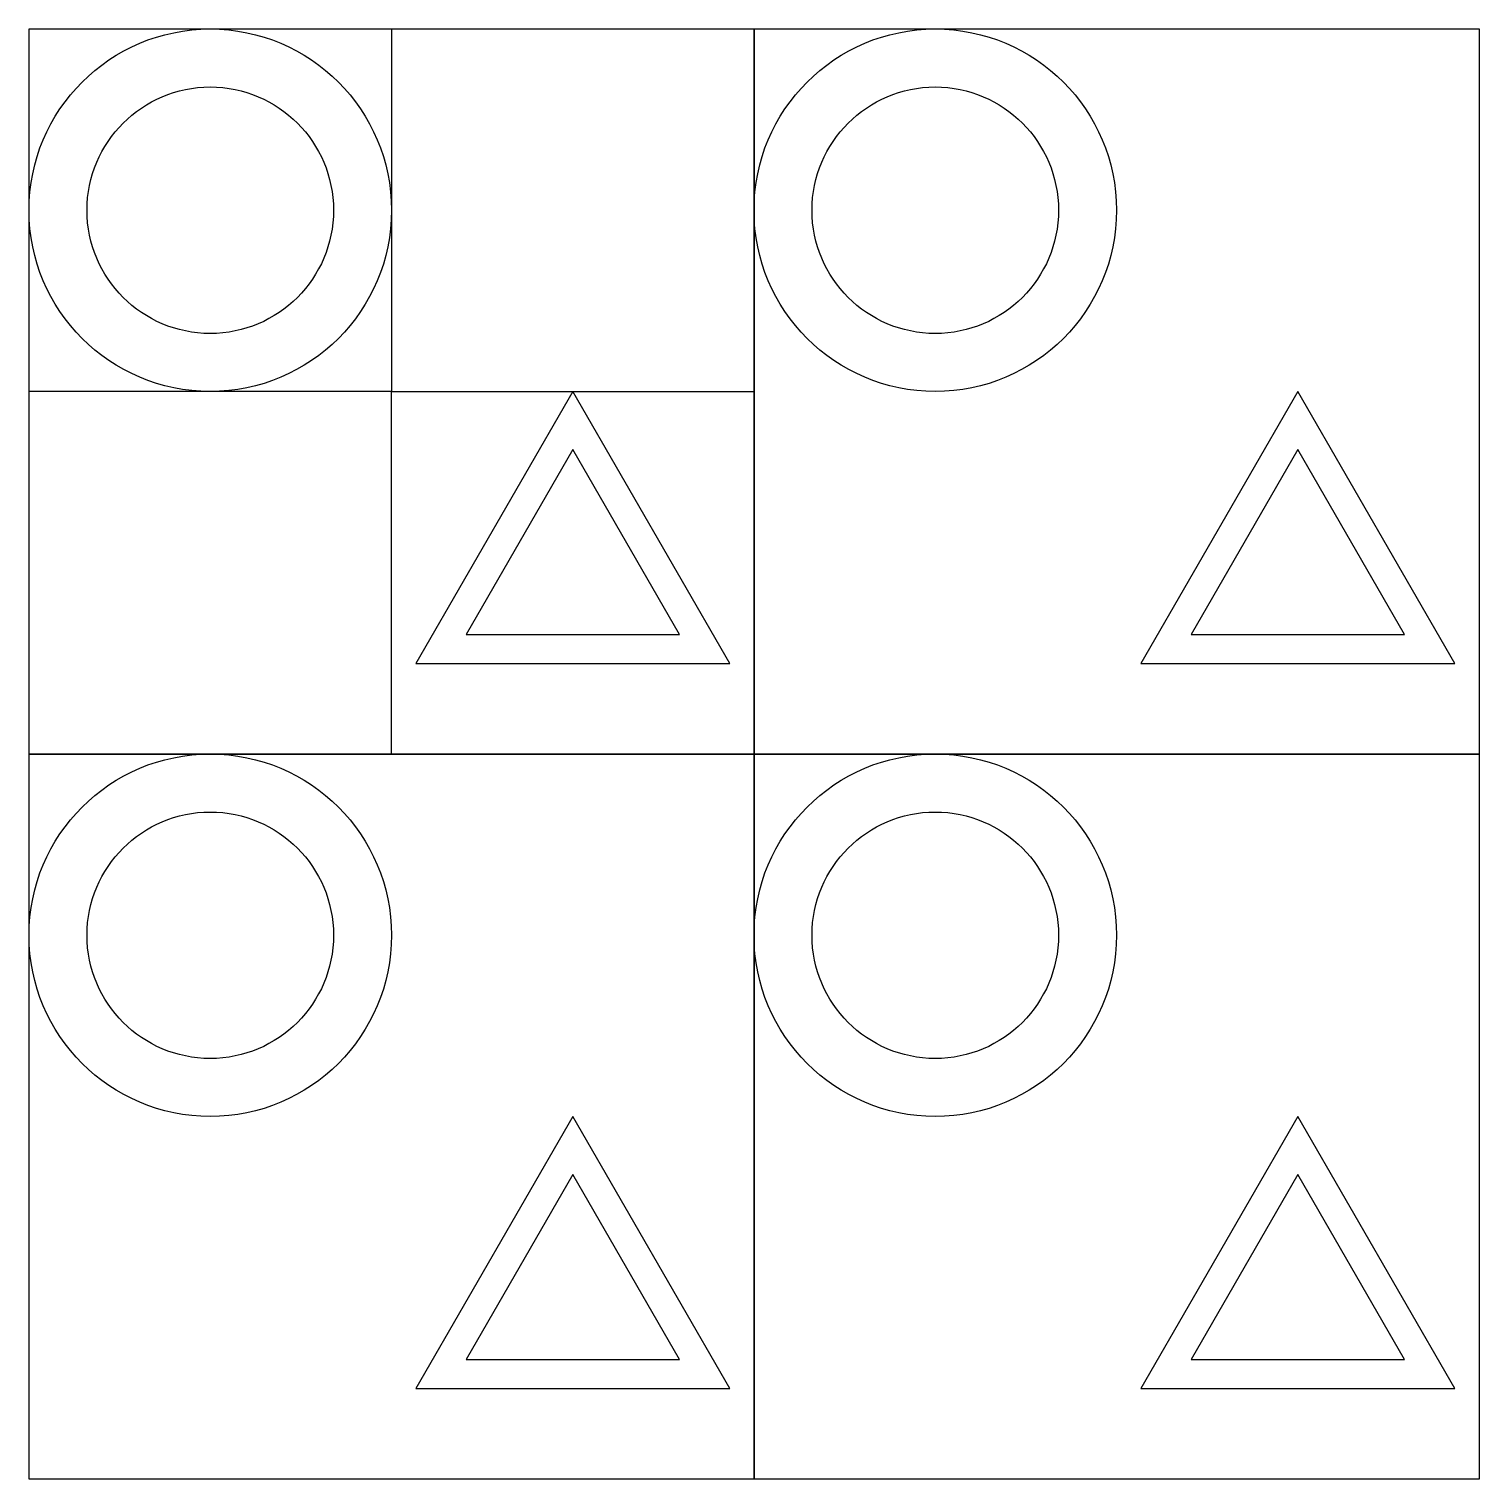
# Model space of a CAD drawing. Header units: millimetres. Extents: x 0 to 5, y 0 to 5.
import ezdxf

# ---------------------------------------------------------------- set-up
doc = ezdxf.new("R2010")
doc.units = ezdxf.units.MM
for name, color, linetype in [('B-Mask', 5, 'Continuous'), ('B-PDL', 5, 'Continuous'), ('G-Mask', 3, 'Continuous'), ('G-PDL', 3, 'Continuous'), ('R-Mask', 1, 'Continuous'), ('R-PDL', 1, 'Continuous')]:
    doc.layers.add(name, color=color, linetype=linetype)

# ---------------------------------------------------------------- blocks, each defined once
blk = doc.blocks.new('PDL-RG')
at = {"layer": 'G-PDL'}
blk.add_lwpolyline([(1.875, 3.55), (1.5069, 2.9125), (2.2431, 2.9125)], close=True, dxfattribs=at)
at = {"layer": 'R-PDL'}
blk.add_circle((0.625, 4.375), 0.425, dxfattribs=at)
blk = doc.blocks.new('Mask-RG')
at = {"layer": 'G-Mask'}
blk.add_lwpolyline([(1.875, 3.75), (1.3337, 2.8125), (2.4163, 2.8125)], close=True, dxfattribs=at)
at = {"layer": 'R-Mask'}
blk.add_circle((0.625, 4.375), 0.625, dxfattribs=at)
blk = doc.blocks.new('PDL-BG')
at = {"layer": 'B-PDL'}
blk.add_circle((3.125, 4.375), 0.425, dxfattribs=at)
at = {"layer": 'G-PDL'}
blk.add_lwpolyline([(4.375, 3.55), (4.0069, 2.9125), (4.7431, 2.9125)], close=True, dxfattribs=at)
blk = doc.blocks.new('Mask-BG')
at = {"layer": 'B-Mask'}
blk.add_circle((3.125, 4.375), 0.625, dxfattribs=at)
at = {"layer": 'G-Mask'}
blk.add_lwpolyline([(4.375, 3.75), (3.8337, 2.8125), (4.9163, 2.8125)], close=True, dxfattribs=at)
blk = doc.blocks.new('Mask-BG-2')
at = {"layer": 'B-Mask'}
blk.add_circle((0.625, 1.875), 0.625, dxfattribs=at)
at = {"layer": 'G-Mask'}
blk.add_lwpolyline([(1.875, 1.25), (1.3337, 0.3125), (2.4163, 0.3125)], close=True, dxfattribs=at)
blk = doc.blocks.new('PDL-BG-2')
at = {"layer": 'B-PDL'}
blk.add_circle((0.625, 1.875), 0.425, dxfattribs=at)
at = {"layer": 'G-PDL'}
blk.add_lwpolyline([(1.875, 1.05), (1.5069, 0.4125), (2.2431, 0.4125)], close=True, dxfattribs=at)
blk = doc.blocks.new('PDL-RG-2')
at = {"layer": 'G-PDL'}
blk.add_lwpolyline([(4.375, 1.05), (4.0069, 0.4125), (4.7431, 0.4125)], close=True, dxfattribs=at)
at = {"layer": 'R-PDL'}
blk.add_circle((3.125, 1.875), 0.425, dxfattribs=at)
blk = doc.blocks.new('Mask-RG-2')
at = {"layer": 'G-Mask'}
blk.add_lwpolyline([(4.375, 1.25), (3.8337, 0.3125), (4.9163, 0.3125)], close=True, dxfattribs=at)
at = {"layer": 'R-Mask'}
blk.add_circle((3.125, 1.875), 0.625, dxfattribs=at)

msp = doc.modelspace()

# ---------------------------------------------------------------- linework, layer by layer
for points in [[(0, 5), (2.5, 5), (2.5, 2.5), (0, 2.5)], [(0, 5), (1.25, 5), (1.25, 3.75), (0, 3.75)], [(2.5, 5), (5, 5), (5, 2.5), (2.5, 2.5)], [(1.25, 3.75), (2.5, 3.75), (2.5, 2.5), (1.25, 2.5)], [(0, 2.5), (2.5, 2.5), (2.5, 0), (0, 0)], [(2.5, 2.5), (5, 2.5), (5, 0), (2.5, 0)]]:
    msp.add_lwpolyline(points, close=True)

# ---------------------------------------------------------------- block references
for name in ['Mask-RG', 'Mask-BG', 'PDL-RG', 'PDL-BG', 'Mask-BG-2', 'Mask-RG-2', 'PDL-BG-2', 'PDL-RG-2']:
    msp.add_blockref(name, (0, 0))

doc.saveas('drawing.dxf')
